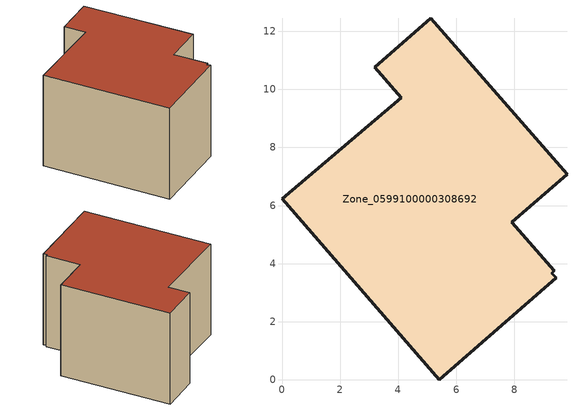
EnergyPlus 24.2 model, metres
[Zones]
Zone_0599100000308692
 floor ground (C_G): 5.12,12.45 9.81,7.08 7.91,5.43 9.38,3.76 9.28,3.67 9.45,3.51 5.41,0 0,6.24 4.11,9.71 3.19,10.76 z0
 wall outside (C_F): 0,6.24 5.41,0 9.45,3.51 9.28,3.67 9.38,3.76 7.91,5.43 9.81,7.08 5.12,12.45 3.19,10.76 4.11,9.71 0,6.24 z0:6.22
 roof outside (C_R): 9.45,3.51 9.28,3.67 9.38,3.76 7.91,5.43 9.81,7.08 5.12,12.45 3.19,10.76 4.11,9.71 0,6.24 5.41,0 z6.22
[BUILDING]
Pand.0599100000308692: North Axis=0; Terrain=City; Loads Convergence Tolerance Value=0.04; Temperature Convergence Tolerance Value=0.4; Solar Distribution=FullExterior; Maximum Number of Warmup Days=25; Minimum Number of Warmup Days=1
[Site:Location]
Rotterdam.The.Hague.AP_ZH_NLD Design_Conditions: Latitude=51.96; Longitude=4.45; Time Zone=1; Elevation=-4.5
[SITE:GROUNDTEMPERATURE:BUILDINGSURFACE]
18, 18, 18, 18, 18, 18, 18, 18, 18, 18, 18, 18
[MATERIAL] Thermal Absorptance=0.9; Solar Absorptance=0.7; Visible Absorptance=0.7
Name | Roughness | Thickness | Conductivity | Density | Specific Heat
G.TI.1946 | MediumSmooth | 0.15 | 1 | 540 | 1210
F.TI.1946 | Rough | 0.3 | 0.857143 | 1920 | 840
R.TI.1946 | MediumRough | 0.2 | 0.1 | 1500 | 1000
[CONSTRUCTION]
C_G: G.TI.1946
C_F: F.TI.1946
C_R: R.TI.1946
[ZONE]
Zone_0599100000308692: Type=1; Multiplier=1; Ceiling Height=Autocalculate; Volume=Autocalculate; Floor Area=autocalculate; Part of Total Floor Area=Yes
[ZONEINFILTRATION:DESIGNFLOWRATE]
Infil_Zone_0599100000308692: Zone or ZoneList or Space or SpaceList=Zone_0599100000308692; Schedule=AlwaysOn; Design Flow Rate Calculation Method=Flow/Area; Flow Rate per Floor Area=0.003; Constant Term Coefficient=1; Temperature Term Coefficient=0; Velocity Term Coefficient=0; Velocity Squared Term Coefficient=0
[HVACTEMPLATE:ZONE:IDEALLOADSAIRSYSTEM]
Zone_0599100000308692: Maximum Heating Supply Air Temperature=50; Minimum Cooling Supply Air Temperature=13; Maximum Heating Supply Air Humidity Ratio=0.0156; Minimum Cooling Supply Air Humidity Ratio=0.0077; Heating Limit=NoLimit; Cooling Limit=NoLimit; Dehumidification Control Type=ConstantSensibleHeatRatio; Cooling Sensible Heat Ratio=0.7; Dehumidification Setpoint=60; Humidification Control Type=None; Humidification Setpoint=30; Outdoor Air Method=None; Outdoor Air Flow Rate per Person=0.00944; Outdoor Air Flow Rate per Zone Floor Area=0; Outdoor Air Flow Rate per Zone=0; Demand Controlled Ventilation Type=None; Outdoor Air Economizer Type=NoEconomizer; Heat Recovery Type=None; Sensible Heat Recovery Effectiveness=0.7; Latent Heat Recovery Effectiveness=0.65
[ZONECONTROL:THERMOSTAT]
ThermostatControl_Zone_0599100000308692: Zone or ZoneList=Zone_0599100000308692; Control Type Schedule=DualSetpointControlType; Control 1=Thermostat_Zone_0599100000308692; Temperature Difference Between Cutout And Setpoint=0
[THERMOSTATSETPOINT:DUALSETPOINT]
Thermostat_Zone_0599100000308692: Heating Setpoint Temperature Schedule=HeatingSetpoint_Zone_0599100000308692; Cooling Setpoint Temperature Schedule=CoolingSetpoint_Zone_0599100000308692
[SCHEDULE:COMPACT]
HeatingSetpoint_Zone_0599100000308692: Through: 12/31, For: AllDays, Until: 24:00, 21
CoolingSetpoint_Zone_0599100000308692: Through: 12/31, For: AllDays, Until: 24:00, 24
DualSetpointControlType: Through: 12/31, For: AllDays, Until: 24:00, 4
AlwaysOn: Through: 12/31, For: AllDays, Until: 24:00, 1
